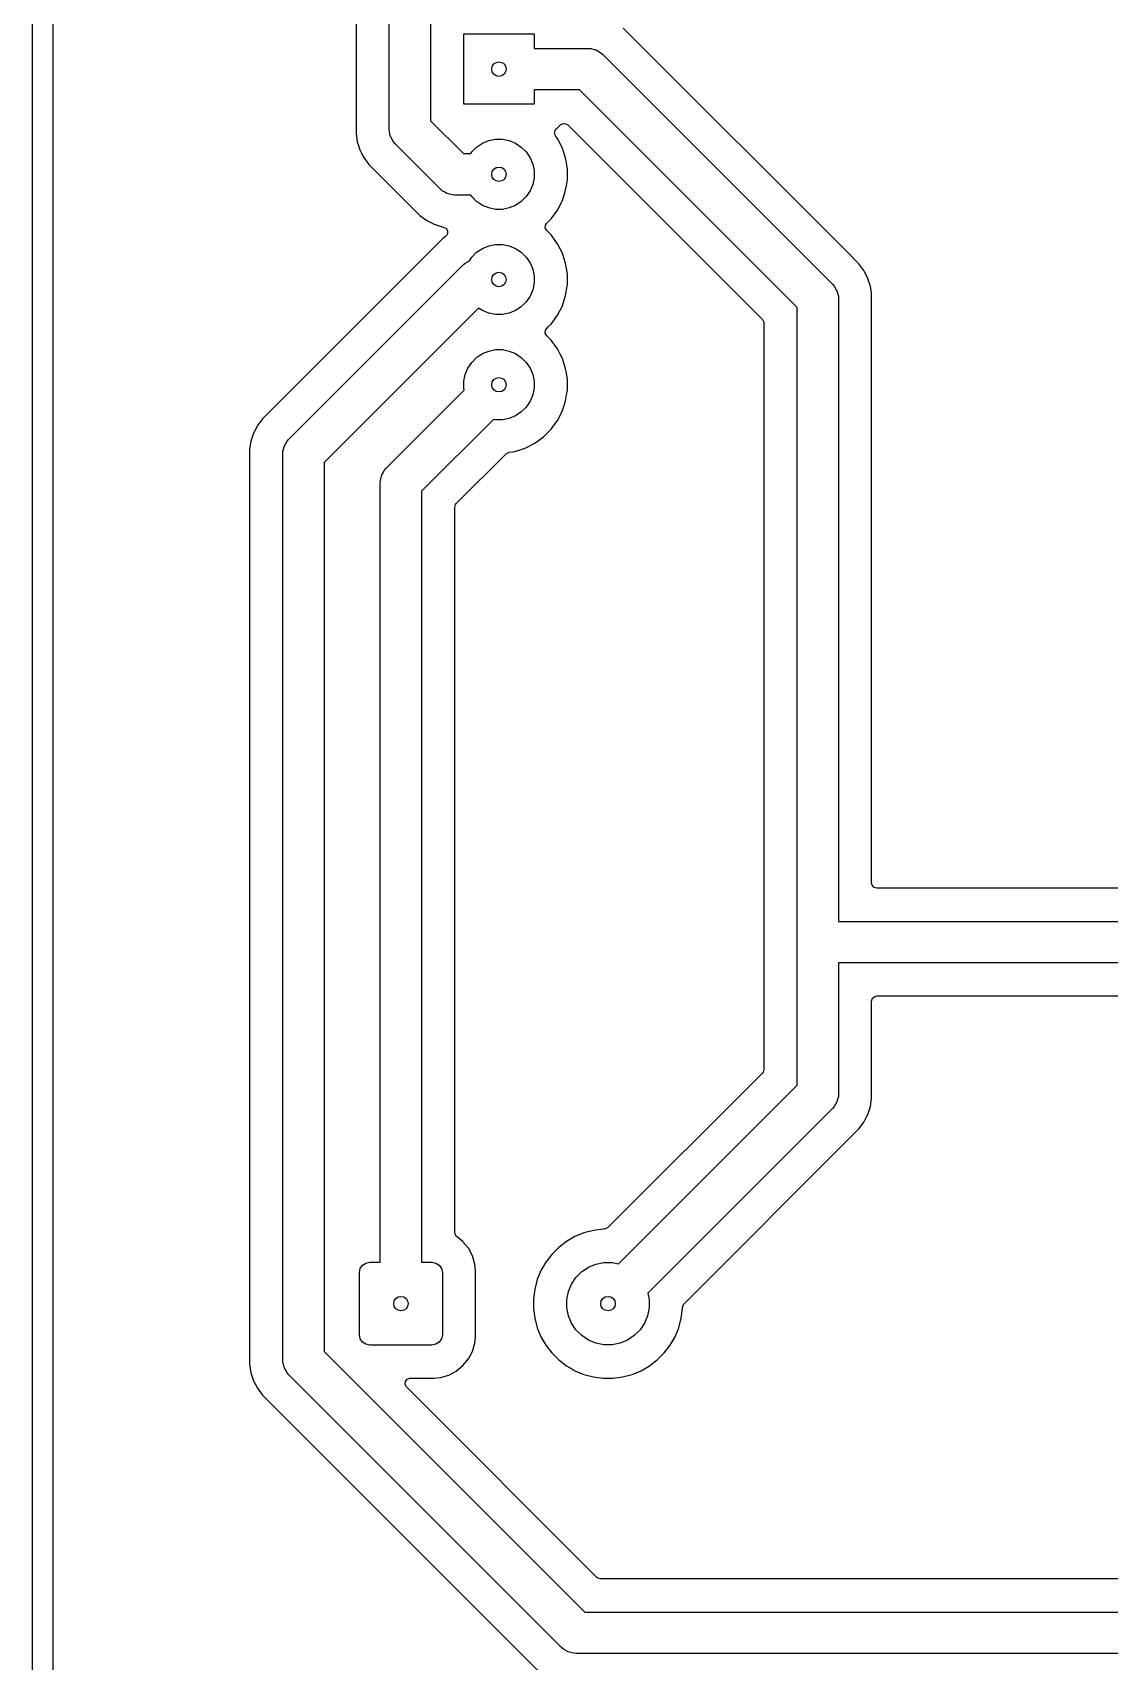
# Model space of a CAD drawing. Extents: x 20 to 124, y -124 to -20.
# Drawn here: x 20 to 46, y -104.04 to -64.71 of the extents above; entities that cross this region are included whole.
import ezdxf

# ---------------------------------------------------------------- set-up
doc = ezdxf.new("R2010")
doc.units = 0
doc.layers.add('BLACK', color=7, linetype='CONTINUOUS')
doc.layers.add('WHITE', color=7, linetype='CONTINUOUS')

msp = doc.modelspace()

# ---------------------------------------------------------------- linework, layer by layer
at = {"layer": 'BLACK', "linetype": 'CONTINUOUS'}
for p, q in [((20.5005, -74.782348), (20.5005, -20.6245)), ((27.809, -64.044848), (27.809, -67.150051)), ((28.6095, -67.0477), (28.6095, -64.1472)), ((29.6095, -64.354306), (29.6095, -66.840593)), ((30.4112, -66.445), (30.4112, -64.745)), ((30.4112, -64.745), (32.1112, -64.745)), ((32.1112, -64.745), (32.1112, -65.095)), ((39.803092, -70.146008), (34.260121, -64.603036)), ((32.1112, -65.095), (33.4129, -65.095)), ((33.4129, -65.095), (33.478148, -65.099277)), ((33.478148, -65.099277), (33.478163, -65.099277)), ((33.478163, -65.099277), (33.586604, -65.128334)), ((33.586604, -65.128334), (33.604242, -65.13306)), ((33.604242, -65.13306), (33.717281, -65.198323)), ((33.717281, -65.198323), (33.717296, -65.198338)), ((33.717296, -65.198338), (33.766453, -65.241447)), ((33.766453, -65.241447), (39.312554, -70.787547)), ((32.1112, -66.445), (30.4112, -66.445)), ((33.205794, -66.095), (32.1112, -66.095)), ((32.1112, -66.095), (32.1112, -66.445)), ((38.459, -71.348206), (33.205794, -66.095)), ((29.6095, -66.840593), (30.403907, -67.635)), ((27.809, -67.150051), (27.841022, -67.352231)), ((28.613777, -67.112947), (28.6095, -67.0477)), ((28.613777, -67.112963), (28.613777, -67.112947)), ((28.637342, -67.200907), (28.613777, -67.112963)), ((28.64756, -67.239042), (28.637342, -67.200907)), ((28.712823, -67.352081), (28.64756, -67.239042)), ((32.604506, -67.142416), (32.612233, -67.109184)), ((32.604815, -67.143283), (32.604506, -67.142416)), ((32.60462, -67.144183), (32.604815, -67.143283)), ((32.616527, -67.176109), (32.60462, -67.144183)), ((32.612233, -67.109184), (32.619472, -67.07591)), ((32.627985, -67.20822), (32.616527, -67.176109)), ((32.619472, -67.07591), (32.620195, -67.074942)), ((32.620195, -67.074942), (32.620331, -67.074362)), ((32.620331, -67.074362), (32.640618, -67.047659)), ((32.636583, -67.220054), (32.627985, -67.20822)), ((32.672833, -67.269948), (32.636583, -67.220054)), ((32.640618, -67.047659), (32.741016, -66.947262)), ((32.741016, -66.947262), (32.741019, -66.947256)), ((32.741019, -66.947256), (32.745814, -66.942462)), ((32.745814, -66.942462), (32.807137, -66.908977)), ((32.807137, -66.908977), (32.876829, -66.913961)), ((32.876829, -66.913961), (32.921177, -66.942462)), ((32.921177, -66.942462), (37.622181, -71.643465)), ((27.841022, -67.352231), (27.841022, -67.352232)), ((27.841022, -67.352232), (27.860501, -67.412182)), ((27.860501, -67.412182), (27.904278, -67.546916)), ((27.904278, -67.546916), (27.90428, -67.546919)), ((27.90428, -67.546919), (27.943288, -67.623477)), ((27.943288, -67.623477), (27.997213, -67.729311)), ((28.712838, -67.352096), (28.712823, -67.352081)), ((28.755947, -67.401253), (28.712838, -67.352096)), ((29.843246, -68.488553), (28.755947, -67.401253)), ((30.403907, -67.635), (30.577926, -67.635)), ((30.577926, -67.635), (30.604141, -67.595766)), ((30.604141, -67.595766), (30.721966, -67.477941)), ((30.721966, -67.477941), (30.860513, -67.385367)), ((30.860513, -67.385367), (31.014458, -67.321601)), ((31.014458, -67.321601), (31.177885, -67.289093)), ((31.177885, -67.289093), (31.344515, -67.289093)), ((31.344515, -67.289093), (31.507942, -67.321601)), ((31.507942, -67.321601), (31.661887, -67.385367)), ((31.661887, -67.385367), (31.800434, -67.477941)), ((31.800434, -67.477941), (31.918259, -67.595766)), ((31.918259, -67.595766), (32.010833, -67.734313)), ((32.790777, -67.501423), (32.672833, -67.269948)), ((32.790777, -67.501425), (32.790777, -67.501423)), ((32.790779, -67.501428), (32.790777, -67.501425)), ((32.87106, -67.748507), (32.790779, -67.501428)), ((27.997213, -67.729311), (28.117534, -67.894919)), ((28.117534, -67.894919), (28.117536, -67.894921)), ((28.117536, -67.894921), (29.349586, -69.126971)), ((32.010833, -67.734313), (32.074599, -67.888258)), ((32.074599, -67.888258), (32.107107, -68.051685)), ((32.882346, -67.819768), (32.87106, -67.748507)), ((32.9117, -68.005097), (32.882346, -67.819768)), ((32.9117, -68.264902), (32.9117, -68.005097)), ((32.074599, -68.381742), (32.010833, -68.535687)), ((32.107107, -68.218315), (32.074599, -68.381742)), ((32.107107, -68.051685), (32.107107, -68.218315)), ((32.87106, -68.521493), (32.89636, -68.361751)), ((32.89636, -68.361751), (32.9117, -68.264902)), ((29.89241, -68.531668), (29.843246, -68.488553)), ((29.892419, -68.531677), (29.89241, -68.531668)), ((29.970088, -68.576519), (29.892419, -68.531677)), ((30.005458, -68.59694), (29.970088, -68.576519)), ((30.131537, -68.630723), (30.005458, -68.59694)), ((30.131552, -68.630723), (30.131537, -68.630723)), ((30.1968, -68.635), (30.131552, -68.630723)), ((30.577926, -68.635), (30.1968, -68.635)), ((30.604141, -68.674234), (30.577926, -68.635)), ((30.721966, -68.792059), (30.604141, -68.674234)), ((30.860513, -68.884633), (30.721966, -68.792059)), ((31.800434, -68.792059), (31.661887, -68.884633)), ((31.918259, -68.674234), (31.800434, -68.792059)), ((32.010833, -68.535687), (31.918259, -68.674234)), ((32.672834, -69.000051), (32.790779, -68.768572)), ((32.790779, -68.768572), (32.87106, -68.521493)), ((29.349586, -69.126971), (29.464186, -69.210231)), ((29.464186, -69.210231), (29.51519, -69.247287)), ((31.014458, -68.948399), (30.860513, -68.884633)), ((31.177885, -68.980907), (31.014458, -68.948399)), ((31.344515, -68.980907), (31.177885, -68.980907)), ((31.507942, -68.948399), (31.344515, -68.980907)), ((31.661887, -68.884633), (31.507942, -68.948399)), ((32.451322, -69.279038), (32.520131, -69.210229)), ((32.520131, -69.210229), (32.672834, -69.000051)), ((29.51519, -69.247287), (29.631407, -69.306503)), ((29.631407, -69.306503), (29.697576, -69.340218)), ((29.697576, -69.340218), (29.697578, -69.340218)), ((29.697578, -69.340218), (29.697581, -69.34022)), ((29.697581, -69.34022), (29.892266, -69.403477)), ((29.892266, -69.403477), (29.918957, -69.407704)), ((29.918957, -69.407704), (29.921439, -69.408881)), ((29.921439, -69.408881), (29.92418, -69.408646)), ((29.92418, -69.408646), (29.952828, -69.42376)), ((29.952828, -69.42376), (29.982089, -69.437632)), ((29.99524, -69.609444), (29.967807, -69.636878)), ((29.982089, -69.437632), (29.983542, -69.439965)), ((29.983542, -69.439965), (29.985976, -69.44125)), ((29.985976, -69.44125), (30.001909, -69.469462)), ((29.999878, -69.60306), (29.99524, -69.609444)), ((30.016348, -69.571844), (29.999878, -69.60306)), ((30.001909, -69.469462), (30.019021, -69.496943)), ((30.016456, -69.569938), (30.016348, -69.571844)), ((30.018025, -69.566806), (30.016456, -69.569938)), ((30.018486, -69.534427), (30.018025, -69.566806)), ((30.020335, -69.502088), (30.018486, -69.534427)), ((30.019021, -69.496943), (30.018981, -69.499691)), ((30.018981, -69.499691), (30.020335, -69.502088)), ((32.379556, -69.431358), (32.38454, -69.361666)), ((32.413041, -69.492681), (32.379556, -69.431358)), ((32.38454, -69.361666), (32.413041, -69.317319)), ((32.413041, -69.317319), (32.451322, -69.279038)), ((32.520131, -69.599771), (32.413041, -69.492681)), ((32.672834, -69.809949), (32.520131, -69.599771)), ((29.904281, -69.683033), (25.549836, -74.037478)), ((29.967807, -69.636878), (29.904281, -69.683033)), ((30.721966, -70.017941), (30.860513, -69.925367)), ((30.860513, -69.925367), (31.014458, -69.861601)), ((31.014458, -69.861601), (31.177885, -69.829093)), ((31.177885, -69.829093), (31.344515, -69.829093)), ((31.344515, -69.829093), (31.507942, -69.861601)), ((31.507942, -69.861601), (31.661887, -69.925367)), ((31.661887, -69.925367), (31.800434, -70.017941)), ((32.681921, -69.827784), (32.672834, -69.809949)), ((32.790777, -70.041423), (32.681921, -69.827784)), ((26.188247, -74.531147), (30.397947, -70.321446)), ((30.397947, -70.321446), (30.447103, -70.278338)), ((30.447103, -70.278338), (30.447119, -70.278323)), ((30.447119, -70.278323), (30.547681, -70.220263)), ((30.547681, -70.220263), (30.604141, -70.135766)), ((30.604141, -70.135766), (30.721966, -70.017941)), ((31.800434, -70.017941), (31.918259, -70.135766)), ((31.918259, -70.135766), (32.010833, -70.274313)), ((32.010833, -70.274313), (32.074599, -70.428258)), ((32.790777, -70.041425), (32.790777, -70.041423)), ((32.790779, -70.041428), (32.790777, -70.041425)), ((32.87106, -70.288507), (32.790779, -70.041428)), ((32.882347, -70.359771), (32.87106, -70.288507)), ((32.9117, -70.545097), (32.882347, -70.359771)), ((39.803107, -70.146022), (39.803092, -70.146008)), ((39.806218, -70.149133), (39.803107, -70.146022)), ((39.806219, -70.149134), (39.806218, -70.149133)), ((39.950966, -70.293881), (39.806219, -70.149134)), ((39.950968, -70.293884), (39.950966, -70.293881)), ((39.950969, -70.293885), (39.950968, -70.293884)), ((39.998837, -70.35977), (39.950969, -70.293885)), ((39.998837, -70.359771), (39.998837, -70.35977)), ((40.071287, -70.459489), (39.998837, -70.359771)), ((32.074599, -70.428258), (32.107107, -70.591685)), ((32.107107, -70.758315), (32.074599, -70.921742)), ((32.107107, -70.591685), (32.107107, -70.758315)), ((32.9117, -70.804902), (32.9117, -70.545097)), ((39.312554, -70.787547), (39.355661, -70.836703)), ((40.094404, -70.50486), (40.071287, -70.459489)), ((40.16422, -70.641881), (40.094404, -70.50486)), ((40.16422, -70.641882), (40.16422, -70.641881)), ((40.168495, -70.65504), (40.16422, -70.641882)), ((40.200451, -70.753389), (40.168495, -70.65504)), ((40.207106, -70.773871), (40.200451, -70.753389)), ((40.227477, -70.836566), (40.207106, -70.773871)), ((32.010833, -71.075687), (31.918259, -71.214234)), ((32.074599, -70.921742), (32.010833, -71.075687)), ((32.790779, -71.308572), (32.87106, -71.061493)), ((32.87106, -71.061493), (32.906684, -70.836568)), ((32.906684, -70.836568), (32.9117, -70.804902)), ((39.355661, -70.836703), (39.355677, -70.836719)), ((39.355677, -70.836719), (39.404765, -70.921742)), ((39.404765, -70.921742), (39.42094, -70.949758)), ((39.42094, -70.949758), (39.454723, -71.075837)), ((39.454723, -71.075837), (39.454723, -71.075852)), ((39.454723, -71.075852), (39.459, -71.1411)), ((39.459, -71.1411), (39.459, -86.175)), ((40.254234, -71.0055), (40.227477, -70.836566)), ((40.2595, -71.038748), (40.254234, -71.0055)), ((40.2595, -85.2505), (40.2595, -71.038748)), ((30.769671, -71.363935), (27.0418, -75.091806)), ((30.860513, -71.424633), (30.769671, -71.363935)), ((31.014458, -71.488399), (30.860513, -71.424633)), ((31.177885, -71.520907), (31.014458, -71.488399)), ((31.344515, -71.520907), (31.177885, -71.520907)), ((31.507942, -71.488399), (31.344515, -71.520907)), ((31.661887, -71.424633), (31.507942, -71.488399)), ((31.800434, -71.332059), (31.661887, -71.424633)), ((31.918259, -71.214234), (31.800434, -71.332059)), ((32.520131, -71.750229), (32.672834, -71.540051)), ((32.672834, -71.540051), (32.790779, -71.308572)), ((38.459, -86.675), (38.459, -71.348206)), ((32.379556, -71.971358), (32.38454, -71.901666)), ((32.413041, -72.032681), (32.379556, -71.971358)), ((32.38454, -71.901666), (32.413041, -71.857319)), ((32.413041, -71.857319), (32.448867, -71.821493)), ((32.448867, -71.821493), (32.520131, -71.750229)), ((37.622181, -71.643465), (37.655666, -71.704788)), ((37.655666, -71.704788), (37.6585, -71.731146)), ((37.6585, -71.731146), (37.6585, -89.749453)), ((31.014458, -72.401601), (31.177885, -72.369093)), ((31.177885, -72.369093), (31.344515, -72.369093)), ((31.344515, -72.369093), (31.507942, -72.401601)), ((32.520131, -72.139771), (32.413041, -72.032681)), ((32.672834, -72.349949), (32.520131, -72.139771)), ((32.747987, -72.497445), (32.672834, -72.349949)), ((30.511567, -72.814313), (30.604141, -72.675766)), ((30.604141, -72.675766), (30.721966, -72.557941)), ((30.721966, -72.557941), (30.860513, -72.465367)), ((30.860513, -72.465367), (31.014458, -72.401601)), ((31.507942, -72.401601), (31.661887, -72.465367)), ((31.661887, -72.465367), (31.800434, -72.557941)), ((31.800434, -72.557941), (31.918259, -72.675766)), ((31.918259, -72.675766), (32.010833, -72.814313)), ((32.790777, -72.581423), (32.747987, -72.497445)), ((32.790777, -72.581425), (32.790777, -72.581423)), ((32.790779, -72.581428), (32.790777, -72.581425)), ((32.87106, -72.828507), (32.790779, -72.581428)), ((30.415293, -73.131685), (30.447801, -72.968258)), ((30.415293, -73.298315), (30.415293, -73.131685)), ((30.447801, -72.968258), (30.511567, -72.814313)), ((32.010833, -72.814313), (32.074599, -72.968258)), ((32.074599, -72.968258), (32.107107, -73.131685)), ((32.107107, -73.131685), (32.107107, -73.298315)), ((32.882346, -72.899768), (32.87106, -72.828507)), ((32.9117, -73.085097), (32.882346, -72.899768)), ((32.9117, -73.344902), (32.9117, -73.085097)), ((28.539947, -75.229147), (30.424498, -73.344594)), ((30.424498, -73.344594), (30.415293, -73.298315)), ((32.074599, -73.461742), (32.010833, -73.615687)), ((32.107107, -73.298315), (32.074599, -73.461742)), ((32.87106, -73.601493), (32.893739, -73.458298)), ((32.893739, -73.458298), (32.9117, -73.344902)), ((31.800434, -73.872059), (31.661887, -73.964633)), ((31.918259, -73.754234), (31.800434, -73.872059)), ((32.010833, -73.615687), (31.918259, -73.754234)), ((32.672834, -74.080051), (32.790779, -73.848572)), ((32.790779, -73.848572), (32.87106, -73.601493)), ((25.427538, -74.206966), (25.336581, -74.385476)), ((25.427542, -74.206958), (25.427538, -74.206966)), ((25.42951, -74.203093), (25.427542, -74.206958)), ((25.429517, -74.203082), (25.42951, -74.203093)), ((25.549834, -74.037481), (25.429517, -74.203082)), ((25.549836, -74.037478), (25.549834, -74.037481)), ((31.131605, -74.051701), (29.3935, -75.789806)), ((31.177885, -74.060907), (31.131605, -74.051701)), ((31.344515, -74.060907), (31.177885, -74.060907)), ((31.507942, -74.028399), (31.344515, -74.060907)), ((31.661887, -73.964633), (31.507942, -74.028399)), ((32.336429, -74.473931), (32.520131, -74.290229)), ((32.520131, -74.290229), (32.672834, -74.080051)), ((25.273322, -74.580165), (25.2413, -74.782348)), ((25.336581, -74.385476), (25.273322, -74.580165)), ((26.046077, -74.819437), (26.07986, -74.693358)), ((26.07986, -74.693358), (26.145123, -74.580319)), ((26.145123, -74.580319), (26.145138, -74.580303)), ((26.145138, -74.580303), (26.188247, -74.531147)), ((31.894772, -74.744579), (32.126251, -74.626634)), ((32.126251, -74.626634), (32.336429, -74.473931)), ((20.5005, -123.3755), (20.5005, -74.782348)), ((25.2413, -74.782348), (25.2413, -96.870151)), ((26.0418, -74.8847), (26.046077, -74.819452)), ((26.0418, -96.7678), (26.0418, -74.8847)), ((26.046077, -74.819452), (26.046077, -74.819437)), ((27.0418, -75.091806), (27.0418, -96.560693)), ((30.230314, -76.08507), (31.432459, -74.882924)), ((31.432459, -74.882924), (31.49378, -74.849441)), ((31.49378, -74.849441), (31.500741, -74.848134)), ((31.500741, -74.848134), (31.593603, -74.833426)), ((31.593603, -74.833426), (31.647693, -74.82486)), ((31.647693, -74.82486), (31.894772, -74.744579)), ((28.397777, -75.517437), (28.43156, -75.391358)), ((28.43156, -75.391358), (28.455171, -75.350463)), ((28.455171, -75.350463), (28.496823, -75.278319)), ((28.496823, -75.278319), (28.496838, -75.278303)), ((28.496838, -75.278303), (28.539947, -75.229147)), ((28.3935, -75.5827), (28.397777, -75.517452)), ((28.3935, -94.405), (28.3935, -75.5827)), ((28.397777, -75.517452), (28.397777, -75.517437)), ((29.3935, -75.789806), (29.3935, -94.405)), ((30.194, -76.172746), (30.213685, -76.105707)), ((30.194, -93.689163), (30.194, -76.172746)), ((30.213685, -76.105707), (30.230314, -76.08507)), ((40.270706, -85.302011), (40.2595, -85.2505)), ((40.316461, -85.354815), (40.270706, -85.302011)), ((40.3835, -85.3745), (40.316461, -85.354815)), ((53.903255, -85.3745), (40.3835, -85.3745)), ((39.459, -86.175), (53.0745, -86.175)), ((38.459, -90.132393), (38.459, -86.675)), ((52.5745, -87.175), (39.459, -87.175)), ((39.459, -87.175), (39.459, -90.3395)), ((40.2595, -88.0995), (40.279185, -88.032461)), ((40.2595, -90.237148), (40.2595, -88.0995)), ((40.279185, -88.032461), (40.331989, -87.986706)), ((40.331989, -87.986706), (40.3835, -87.9755)), ((40.3835, -87.9755), (51.65, -87.9755)), ((37.622181, -89.837134), (33.891134, -93.568181)), ((37.638815, -89.816492), (37.622181, -89.837134)), ((37.6585, -89.749453), (37.638815, -89.816492)), ((34.150045, -94.441348), (38.459, -90.132393)), ((39.454723, -90.404763), (39.436189, -90.473931)), ((39.459, -90.3395), (39.454723, -90.404747)), ((39.454723, -90.404747), (39.454723, -90.404763)), ((40.227477, -90.644034), (40.2595, -90.441851)), ((40.2595, -90.441851), (40.2595, -90.237148)), ((39.312554, -90.693053), (34.857151, -95.148454)), ((39.355661, -90.643896), (39.312554, -90.693053)), ((39.355677, -90.643881), (39.355661, -90.643896)), ((39.42094, -90.530842), (39.355677, -90.643881)), ((39.436189, -90.473931), (39.42094, -90.530842)), ((40.134413, -90.897219), (40.164221, -90.838718)), ((40.164221, -90.838718), (40.227477, -90.644034)), ((39.806219, -91.331466), (39.950966, -91.186719)), ((39.950966, -91.186719), (39.950968, -91.186715)), ((39.950968, -91.186715), (39.950971, -91.186713)), ((39.950971, -91.186713), (40.003732, -91.11409)), ((40.003732, -91.11409), (40.071287, -91.02111)), ((40.071287, -91.02111), (40.134413, -90.897219)), ((35.730314, -95.407369), (39.79915, -91.338532)), ((39.79915, -91.338532), (39.799157, -91.338527)), ((39.799157, -91.338527), (39.806217, -91.331467)), ((39.806217, -91.331467), (39.806219, -91.331466)), ((33.775479, -93.604501), (33.541489, -93.635306)), ((33.775483, -93.6045), (33.775479, -93.604501)), ((33.775489, -93.6045), (33.775483, -93.6045)), ((33.803453, -93.6045), (33.775489, -93.6045)), ((33.829811, -93.601666), (33.803453, -93.6045)), ((33.891134, -93.568181), (33.829811, -93.601666)), ((30.200001, -93.727271), (30.194, -93.689163)), ((30.239335, -93.785016), (30.200001, -93.727271)), ((30.385203, -93.904727), (30.239335, -93.785016)), ((30.38991, -93.90859), (30.385203, -93.904727)), ((30.521185, -94.06855), (30.38991, -93.90859)), ((32.891045, -93.90473), (32.703802, -94.048406)), ((33.095443, -93.786719), (32.891045, -93.90473)), ((33.095454, -93.786714), (33.095443, -93.786719)), ((33.313506, -93.696394), (33.095454, -93.786714)), ((33.541489, -93.635306), (33.313506, -93.696394)), ((30.618732, -94.251046), (30.521185, -94.06855)), ((30.6788, -94.449066), (30.618732, -94.251046)), ((32.536906, -94.215302), (32.39323, -94.402545)), ((32.536912, -94.215295), (32.536906, -94.215302)), ((32.703795, -94.048412), (32.536912, -94.215295)), ((32.703802, -94.048406), (32.703795, -94.048412)), ((27.8935, -94.655), (27.91253, -94.559329)), ((27.8935, -96.155), (27.8935, -94.655)), ((27.91253, -94.559329), (27.966723, -94.478223)), ((27.966723, -94.478223), (28.047829, -94.42403)), ((28.047829, -94.42403), (28.1435, -94.405)), ((28.1435, -94.405), (28.3935, -94.405)), ((29.3935, -94.405), (29.6435, -94.405)), ((29.6435, -94.405), (29.739171, -94.42403)), ((29.739171, -94.42403), (29.820277, -94.478223)), ((29.820277, -94.478223), (29.87447, -94.559329)), ((29.87447, -94.559329), (29.8935, -94.655)), ((29.8935, -94.655), (29.8935, -96.155)), ((30.694, -94.603392), (30.6788, -94.449066)), ((30.694, -96.206608), (30.694, -94.603392)), ((32.275214, -94.606954), (32.184894, -94.825006)), ((32.275219, -94.606943), (32.275214, -94.606954)), ((32.39323, -94.402545), (32.275219, -94.606943)), ((33.011579, -94.933603), (33.12049, -94.770607)), ((33.12049, -94.770607), (33.259107, -94.63199)), ((33.259107, -94.63199), (33.422103, -94.523079)), ((33.422103, -94.523079), (33.603215, -94.44806)), ((33.603215, -94.44806), (33.795483, -94.409815)), ((33.795483, -94.409815), (33.991517, -94.409815)), ((33.991517, -94.409815), (34.150045, -94.441348)), ((32.123806, -95.052989), (32.093001, -95.286979)), ((32.184894, -94.825006), (32.123806, -95.052989)), ((32.898315, -95.306983), (32.93656, -95.114715)), ((32.93656, -95.114715), (33.011579, -94.933603)), ((34.857151, -95.148454), (34.888685, -95.306983)), ((32.093001, -95.286979), (32.093, -95.286995)), ((32.093, -95.286995), (32.093, -95.523004)), ((32.093, -95.523004), (32.093001, -95.52302)), ((32.093001, -95.52302), (32.123806, -95.75701)), ((32.898315, -95.503017), (32.898315, -95.306983)), ((32.93656, -95.695285), (32.898315, -95.503017)), ((34.888685, -95.503017), (34.85044, -95.695285)), ((34.888685, -95.306983), (34.888685, -95.503017)), ((35.663193, -95.757014), (35.694, -95.523011)), ((35.694, -95.495045), (35.713685, -95.428006)), ((35.694, -95.523011), (35.694, -95.495045)), ((35.713685, -95.428006), (35.730314, -95.407369)), ((32.123806, -95.75701), (32.184894, -95.984993)), ((33.011579, -95.876397), (32.93656, -95.695285)), ((33.12049, -96.039393), (33.011579, -95.876397)), ((34.775421, -95.876397), (34.66651, -96.039393)), ((34.85044, -95.695285), (34.775421, -95.876397)), ((35.602106, -95.984993), (35.663193, -95.757014)), ((27.91253, -96.250671), (27.8935, -96.155)), ((27.966723, -96.331777), (27.91253, -96.250671)), ((28.047829, -96.38597), (27.966723, -96.331777)), ((29.820277, -96.331777), (29.739171, -96.38597)), ((29.87447, -96.250671), (29.820277, -96.331777)), ((29.8935, -96.155), (29.87447, -96.250671)), ((30.618732, -96.558954), (30.6788, -96.360934)), ((30.6788, -96.360934), (30.694, -96.206608)), ((32.184894, -95.984993), (32.275214, -96.203045)), ((32.275214, -96.203045), (32.275219, -96.203056)), ((32.275219, -96.203056), (32.346177, -96.325957)), ((32.346177, -96.325957), (32.393227, -96.40745)), ((33.259107, -96.17801), (33.12049, -96.039393)), ((33.422103, -96.286921), (33.259107, -96.17801)), ((33.603215, -96.36194), (33.422103, -96.286921)), ((33.795483, -96.400185), (33.603215, -96.36194)), ((34.183785, -96.36194), (33.991517, -96.400185)), ((34.364897, -96.286921), (34.183785, -96.36194)), ((34.527893, -96.17801), (34.364897, -96.286921)), ((34.66651, -96.039393), (34.527893, -96.17801)), ((35.393773, -96.40745), (35.511784, -96.203049)), ((35.511784, -96.203049), (35.602106, -95.984993)), ((27.0418, -96.560693), (33.331807, -102.8507)), ((28.1435, -96.405), (28.047829, -96.38597)), ((29.6435, -96.405), (28.1435, -96.405)), ((29.739171, -96.38597), (29.6435, -96.405)), ((30.38991, -96.90141), (30.521185, -96.74145)), ((30.521185, -96.74145), (30.618732, -96.558954)), ((32.393227, -96.40745), (32.393229, -96.407453)), ((32.393229, -96.407453), (32.39323, -96.407454)), ((32.39323, -96.407454), (32.536906, -96.594697)), ((32.536906, -96.594697), (32.536912, -96.594704)), ((32.536912, -96.594704), (32.703795, -96.761587)), ((33.991517, -96.400185), (33.795483, -96.400185)), ((35.083199, -96.761592), (35.250092, -96.594699)), ((35.250092, -96.594699), (35.393773, -96.40745)), ((25.2413, -96.870151), (25.273322, -97.072334)), ((25.273322, -97.072334), (25.336581, -97.267023)), ((26.046077, -96.833047), (26.0418, -96.7678)), ((26.046077, -96.833063), (26.046077, -96.833047)), ((26.056015, -96.870151), (26.046077, -96.833063)), ((26.07986, -96.959142), (26.056015, -96.870151)), ((26.145123, -97.072181), (26.07986, -96.959142)), ((26.145138, -97.072196), (26.145123, -97.072181)), ((26.188247, -97.121353), (26.145138, -97.072196)), ((32.771146, -103.704253), (26.188247, -97.121353)), ((29.849434, -97.1903), (30.047454, -97.130232)), ((30.047454, -97.130232), (30.22995, -97.032685)), ((30.22995, -97.032685), (30.38991, -96.90141)), ((32.703795, -96.761587), (32.703801, -96.761592)), ((32.703801, -96.761592), (32.89105, -96.905273)), ((32.89105, -96.905273), (33.022418, -96.981118)), ((33.022418, -96.981118), (33.095443, -97.02328)), ((33.095443, -97.02328), (33.095448, -97.023282)), ((33.095448, -97.023282), (33.095451, -97.023284)), ((33.095451, -97.023284), (33.313507, -97.113606)), ((33.313507, -97.113606), (33.541486, -97.174693)), ((34.245514, -97.174693), (34.473493, -97.113606)), ((34.473493, -97.113606), (34.691549, -97.023284)), ((34.691549, -97.023284), (34.89595, -96.905273)), ((34.89595, -96.905273), (35.083199, -96.761592)), ((25.336581, -97.267023), (25.381846, -97.355858)), ((25.381846, -97.355858), (25.383046, -97.358214)), ((25.383046, -97.358214), (25.429513, -97.449411)), ((25.429513, -97.449411), (25.549834, -97.615019)), ((28.996881, -97.355858), (29.001865, -97.286166)), ((29.030366, -97.417181), (28.996881, -97.355858)), ((29.001865, -97.286166), (29.043737, -97.230233)), ((33.627066, -102.013881), (29.030366, -97.417181)), ((29.043737, -97.230233), (29.109201, -97.205816)), ((29.109201, -97.205816), (29.118047, -97.2055)), ((29.118047, -97.2055), (29.695105, -97.2055)), ((29.695105, -97.2055), (29.695108, -97.2055)), ((29.695108, -97.2055), (29.849434, -97.1903)), ((33.541486, -97.174693), (33.775489, -97.2055)), ((33.775489, -97.2055), (33.775496, -97.2055)), ((33.775496, -97.2055), (34.011504, -97.2055)), ((34.011504, -97.2055), (34.011511, -97.2055)), ((34.011511, -97.2055), (34.245514, -97.174693)), ((25.549834, -97.615019), (25.549836, -97.615021)), ((25.549836, -97.615021), (32.277486, -104.342671)), ((33.647708, -102.030515), (33.627066, -102.013881)), ((33.714747, -102.0502), (33.647708, -102.030515)), ((62.891553, -102.0502), (33.714747, -102.0502)), ((33.331807, -102.8507), (102.595694, -102.8507)), ((32.82031, -103.747368), (32.771146, -103.704253)), ((32.820319, -103.747377), (32.82031, -103.747368)), ((32.933358, -103.81264), (32.820319, -103.747377)), ((33.059437, -103.846423), (32.933358, -103.81264)), ((33.059452, -103.846423), (33.059437, -103.846423)), ((33.1247, -103.8507), (33.059452, -103.846423)), ((102.8028, -103.8507), (33.1247, -103.8507))]:
    msp.add_line(p, q, dxfattribs=at)
at = {"layer": 'BLACK'}
for centre in [(31.2612, -65.595), (31.2612, -68.135), (31.2612, -70.675), (31.2612, -73.215), (28.8935, -95.405), (33.8935, -95.405)]:
    msp.add_circle(centre, 0.175, dxfattribs=at)
at = {"layer": 'WHITE', "linetype": 'CONTINUOUS'}
msp.add_line((20, -124), (20, -20), dxfattribs=at)
at = {"layer": 'WHITE'}
for centre in [(31.2612, -65.595), (31.2612, -68.135), (31.2612, -70.675), (31.2612, -73.215), (28.8935, -95.405), (33.8935, -95.405)]:
    msp.add_circle(centre, 0.175, dxfattribs=at)

doc.saveas('drawing.dxf')
